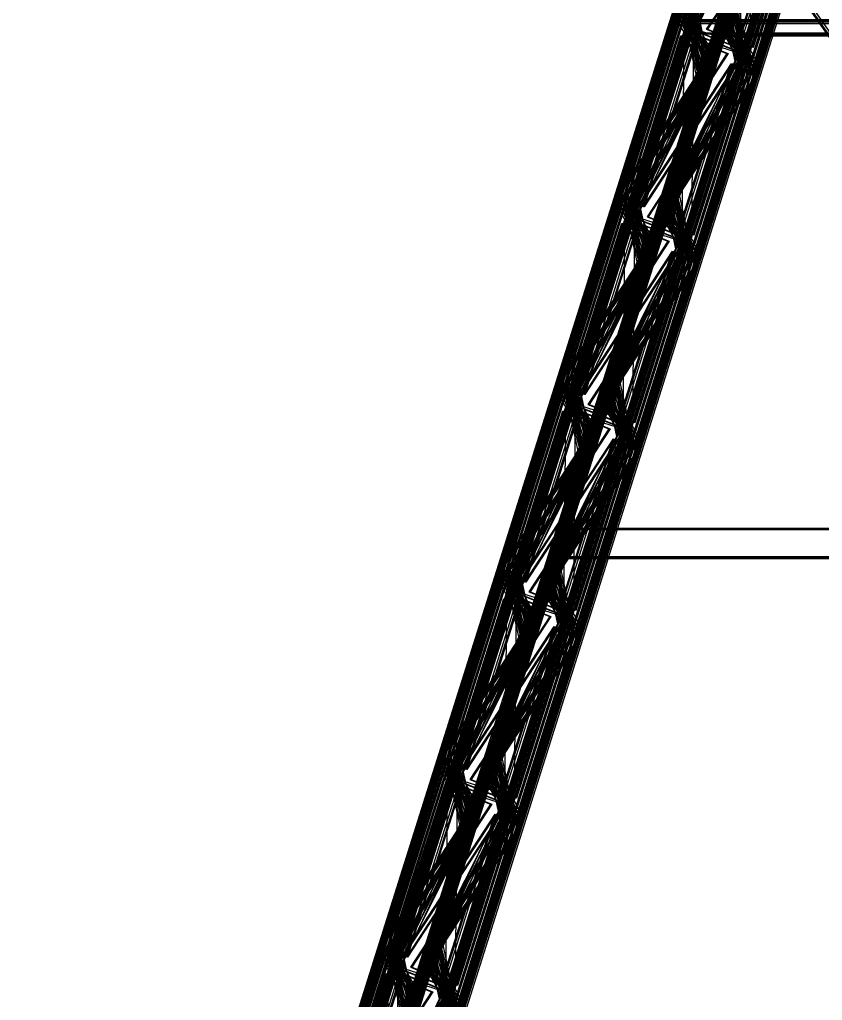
# Model space of a CAD drawing. Header units: millimetres. Extents: x -48000 to 1060615, y -2000 to 333000.
# Drawn here: x -26674 to -22036, y 46379 to 52042 of the extents above; entities that cross this region are included whole.
import ezdxf

# ---------------------------------------------------------------- set-up
doc = ezdxf.new("R2010")
doc.units = ezdxf.units.MM
doc.layers.add('D-STR-STRC', color=7, linetype='Continuous', lineweight=25)

msp = doc.modelspace()

# ---------------------------------------------------------------- linework, layer by layer
at = {"layer": 'D-STR-STRC'}
for points in [[(-22808.96, 51965.58), (-19745.66, 51965.58), (-16792.79, 65041.47), (-19596.09, 65041.47)], [(-22808.96, 51962.05), (-19745.66, 51962.05), (-16792.79, 65037.95), (-19596.09, 65037.95)], [(-19745.66, 51958.24), (-22808.96, 51958.24), (-19596.09, 65034.13), (-16792.79, 65034.13)], [(-22793.42, 51958.24), (-22793.42, 51958.24), (-19580.56, 65034.13), (-19580.56, 65034.13)], [(-26607.3, 40247.04), (-26501.74, 39752.96), (-22404.3, 52752.96), (-22509.86, 53247.04)], [(-26591.85, 40247.04), (-26486.29, 39752.96), (-22388.85, 52752.96), (-22494.41, 53247.04)], [(-26313.71, 40247.04), (-26208.15, 39752.96), (-22110.71, 52752.96), (-22216.28, 53247.04)], [(-26298.26, 40247.04), (-26192.7, 39752.96), (-22095.26, 52752.96), (-22200.82, 53247.04)], [(-26650.08, 40194.89), (-26441.72, 39805.11), (-22344.28, 52805.11), (-22552.64, 53194.89)], [(-26635.49, 40194.89), (-26427.13, 39805.11), (-22329.69, 52805.11), (-22538.05, 53194.89)], [(-26631.65, 40215.87), (-26468.71, 39784.13), (-22371.27, 52784.13), (-22534.21, 53215.87)], [(-26617.8, 40233.09), (-26487.81, 39766.91), (-22390.37, 52766.91), (-22520.36, 53233.09)], [(-26616.64, 40215.87), (-26453.69, 39784.13), (-22356.25, 52784.13), (-22519.2, 53215.87)], [(-26602.52, 40233.09), (-26472.53, 39766.91), (-22375.09, 52766.91), (-22505.08, 53233.09)], [(-26372.87, 40194.89), (-26164.51, 39805.11), (-22067.07, 52805.11), (-22275.43, 53194.89)], [(-26358.28, 40194.89), (-26149.92, 39805.11), (-22052.48, 52805.11), (-22260.84, 53194.89)], [(-26346.31, 40215.87), (-26183.36, 39784.13), (-22085.93, 52784.13), (-22248.87, 53215.87)], [(-26331.29, 40215.87), (-26168.35, 39784.13), (-22070.91, 52784.13), (-22233.85, 53215.87)], [(-26327.47, 40233.09), (-26197.48, 39766.91), (-22100.04, 52766.91), (-22230.03, 53233.09)], [(-26312.19, 40233.09), (-26182.2, 39766.91), (-22084.76, 52766.91), (-22214.75, 53233.09)], [(-13034.24, 40194.89), (-13497.12, 39805.11), (-22599.68, 52805.11), (-22136.8, 53194.89)], [(-13027.67, 40194.89), (-13490.55, 39805.11), (-22593.11, 52805.11), (-22130.23, 53194.89)], [(-26564.12, 40127.9), (-26427.38, 39872.1), (-22329.94, 52872.1), (-22466.68, 53127.9)], [(-26552.02, 40141.67), (-26445.09, 39858.33), (-22347.65, 52858.33), (-22454.58, 53141.67)], [(-26549.53, 40127.9), (-26412.79, 39872.1), (-22315.35, 52872.1), (-22452.09, 53127.9)], [(-26542.93, 40152.97), (-26457.63, 39847.03), (-22360.19, 52847.03), (-22445.49, 53152.97)], [(-26537, 40141.67), (-26430.07, 39858.33), (-22332.63, 52858.33), (-22439.57, 53141.67)], [(-26536.04, 40162.12), (-26466.76, 39837.88), (-22369.33, 52837.88), (-22438.6, 53162.12)], [(-26527.65, 40152.97), (-26442.35, 39847.03), (-22344.91, 52847.03), (-22430.21, 53152.97)], [(-26520.59, 40162.12), (-26451.31, 39837.88), (-22353.87, 52837.88), (-22423.15, 53162.12)], [(-26387.21, 40127.9), (-26250.47, 39872.1), (-22153.04, 52872.1), (-22289.77, 53127.9)], [(-26372.62, 40127.9), (-26235.88, 39872.1), (-22138.45, 52872.1), (-22275.18, 53127.9)], [(-26369.93, 40141.67), (-26263, 39858.33), (-22165.56, 52858.33), (-22272.49, 53141.67)], [(-26357.65, 40152.97), (-26272.35, 39847.03), (-22174.91, 52847.03), (-22260.22, 53152.97)], [(-26354.91, 40141.67), (-26247.98, 39858.33), (-22150.54, 52858.33), (-22257.47, 53141.67)], [(-26348.69, 40162.12), (-26279.41, 39837.88), (-22181.97, 52837.88), (-22251.25, 53162.12)], [(-26342.37, 40152.97), (-26257.07, 39847.03), (-22159.63, 52847.03), (-22244.93, 53152.97)], [(-26333.24, 40162.12), (-26263.96, 39837.88), (-22166.52, 52837.88), (-22235.8, 53162.12)], [(-26634.78, 40073.12), (-26263.61, 39926.88), (-22166.17, 52926.88), (-22537.34, 53073.12)], [(-26634.78, 40073.12), (-26263.61, 39926.88), (-22166.17, 52926.88), (-22537.34, 53073.12)], [(-26627.63, 40073.12), (-26256.45, 39926.88), (-22159.01, 52926.88), (-22530.19, 53073.12)], [(-26627.63, 40073.12), (-26256.45, 39926.88), (-22159.01, 52926.88), (-22530.19, 53073.12)], [(-26190.18, 39933.87), (-26609.82, 40066.13), (-22512.39, 53066.13), (-22092.74, 52933.87)], [(-26543.55, 40073.12), (-26172.37, 39926.88), (-22074.93, 52926.88), (-22446.11, 53073.12)], [(-26543.55, 40073.12), (-26172.37, 39926.88), (-22074.93, 52926.88), (-22446.11, 53073.12)], [(-26536.39, 40073.12), (-26165.22, 39926.88), (-22067.78, 52926.88), (-22438.96, 53073.12)], [(-26536.39, 40073.12), (-26165.22, 39926.88), (-22067.78, 52926.88), (-22438.96, 53073.12)], [(-22506.99, 51902.31), (-22807.42, 51997), (-22517.82, 52915.82)], [(-22450.55, 51931.7), (-22160.95, 52850.52), (-22461.38, 52945.21)], [(-22798.92, 51987.47), (-22533.19, 51882.78), (-22243.01, 52803.42)], [(-22798.92, 51987.47), (-22533.19, 51882.78), (-22243.01, 52803.42)], [(-22791.76, 51987.47), (-22526.03, 51882.78), (-22235.86, 52803.42)], [(-22791.76, 51987.47), (-22526.03, 51882.78), (-22235.86, 52803.42)], [(-22707.68, 51987.47), (-22441.96, 51882.78), (-22151.78, 52803.42)], [(-22707.68, 51987.47), (-22441.96, 51882.78), (-22151.78, 52803.42)], [(-22700.53, 51987.47), (-22434.8, 51882.78), (-22144.63, 52803.42)], [(-22700.53, 51987.47), (-22434.8, 51882.78), (-22144.63, 52803.42)], [(-22773.58, 52014.61), (-22677.54, 51834.94), (-22379.21, 52781.46)], [(-22768, 52021.29), (-22692.89, 51822.28), (-22391.57, 52778.28)], [(-22763.74, 52026.56), (-22703.83, 51811.68), (-22399.62, 52776.82)], [(-22760.53, 52030.65), (-22711.87, 51802.9), (-22404.97, 52776.59)], [(-22758.99, 52014.61), (-22662.95, 51834.94), (-22364.62, 52781.46)], [(-22752.98, 52021.29), (-22677.87, 51822.28), (-22376.56, 52778.28)], [(-22748.46, 52026.56), (-22688.55, 51811.68), (-22384.34, 52776.82)], [(-22745.07, 52030.65), (-22696.42, 51802.9), (-22389.52, 52776.59)], [(-22596.68, 52014.61), (-22500.64, 51834.94), (-22202.31, 52781.46)], [(-22585.9, 52021.29), (-22510.8, 51822.28), (-22209.48, 52778.28)], [(-22582.09, 52014.61), (-22486.05, 51834.94), (-22187.72, 52781.46)], [(-22578.47, 52026.56), (-22518.55, 51811.68), (-22214.34, 52776.82)], [(-22573.17, 52030.65), (-22524.51, 51802.9), (-22217.62, 52776.59)], [(-22570.88, 52021.29), (-22495.78, 51822.28), (-22194.46, 52778.28)], [(-22563.18, 52026.56), (-22503.27, 51811.68), (-22199.06, 52776.82)], [(-22557.72, 52030.65), (-22509.06, 51802.9), (-22202.17, 52776.59)], [(-22859.55, 52081.6), (-22691.88, 51767.95), (-22393.55, 52714.47)], [(-22847.63, 52095.5), (-22716.51, 51748.08), (-22415.19, 52704.08)], [(-22844.96, 52081.6), (-22677.29, 51767.95), (-22378.96, 52714.47)], [(-22838.61, 52106.69), (-22734.01, 51731.55), (-22429.81, 52696.7)], [(-22832.61, 52095.5), (-22701.49, 51748.08), (-22400.17, 52704.08)], [(-22831.79, 52115.57), (-22746.84, 51717.98), (-22439.94, 52691.67)], [(-22823.33, 52106.69), (-22718.73, 51731.55), (-22414.53, 52696.7)], [(-22816.33, 52115.57), (-22731.39, 51717.98), (-22424.49, 52691.67)], [(-22582.34, 52081.6), (-22414.67, 51767.95), (-22116.34, 52714.47)], [(-22567.75, 52081.6), (-22400.08, 51767.95), (-22101.75, 52714.47)], [(-22562.28, 52095.5), (-22431.16, 51748.08), (-22129.85, 52704.08)], [(-22548.28, 52106.69), (-22443.68, 51731.55), (-22139.47, 52696.7)], [(-22547.26, 52095.5), (-22416.15, 51748.08), (-22114.83, 52704.08)], [(-22538.2, 52115.57), (-22453.25, 51717.98), (-22146.36, 52691.67)], [(-22533, 52106.69), (-22428.4, 51731.55), (-22124.19, 52696.7)], [(-22522.75, 52115.57), (-22437.8, 51717.98), (-22130.91, 52691.67)], [(-23171.65, 51095.58), (-22850.23, 52115.35), (-22765.28, 51717.77)], [(-23156.19, 51095.58), (-22834.77, 52115.35), (-22749.83, 51717.77)], [(-22878.06, 51095.58), (-22556.64, 52115.35), (-22471.69, 51717.77)], [(-22862.61, 51095.58), (-22541.19, 52115.35), (-22456.24, 51717.77)], [(-23204.4, 51061.37), (-22887.95, 52065.38), (-22720.28, 51751.73)], [(-23190.07, 51075.74), (-22871.88, 52085.25), (-22740.76, 51737.84)], [(-23189.81, 51061.37), (-22873.36, 52065.38), (-22705.69, 51751.73)], [(-23179.49, 51086.96), (-22859.63, 52101.78), (-22755.03, 51726.65)], [(-23175.05, 51075.74), (-22856.86, 52085.25), (-22725.75, 51737.84)], [(-23164.21, 51086.96), (-22844.35, 52101.78), (-22739.75, 51726.65)], [(-22927.19, 51061.37), (-22610.74, 52065.38), (-22443.07, 51751.73)], [(-22912.6, 51061.37), (-22596.15, 52065.38), (-22428.48, 51751.73)], [(-22904.72, 51075.74), (-22586.53, 52085.25), (-22455.42, 51737.84)], [(-22889.7, 51075.74), (-22571.52, 52085.25), (-22440.4, 51737.84)], [(-22889.16, 51086.96), (-22569.3, 52101.78), (-22464.69, 51726.65)], [(-22873.88, 51086.96), (-22554.02, 52101.78), (-22449.41, 51726.65)], [(-26674.28, 39968), (-23348.54, 39968), (-19714.09, 52041.23), (-22799.84, 52041.23)], [(-26674.28, 39963.38), (-23348.54, 39963.38), (-19714.09, 52036.62), (-22799.84, 52036.62)], [(-23348.54, 39958.5), (-26674.28, 39958.5), (-22799.84, 52031.73), (-19714.09, 52031.73)], [(-26659.05, 39958.5), (-26659.05, 39958.5), (-22784.6, 52031.73), (-22784.6, 52031.73)], [(-23118.44, 50994.37), (-22801.98, 51998.39), (-22705.94, 51818.73)], [(-23110.44, 51001.53), (-22792.25, 52011.05), (-22717.15, 51812.04)], [(-23104.62, 51006.84), (-22784.76, 52021.66), (-22724.84, 51806.77)], [(-23103.85, 50994.37), (-22787.39, 51998.39), (-22691.35, 51818.73)], [(-23100.39, 51010.66), (-22778.97, 52030.43), (-22730.31, 51802.69)], [(-23095.42, 51001.53), (-22777.23, 52011.05), (-22702.13, 51812.04)], [(-23089.34, 51006.84), (-22769.48, 52021.66), (-22709.56, 51806.77)], [(-23084.93, 51010.66), (-22763.51, 52030.43), (-22714.86, 51802.69)], [(-22941.53, 50994.37), (-22625.08, 51998.39), (-22529.04, 51818.73)], [(-22928.34, 51001.53), (-22610.15, 52011.05), (-22535.05, 51812.04)], [(-22926.94, 50994.37), (-22610.49, 51998.39), (-22514.45, 51818.73)], [(-22919.34, 51006.84), (-22599.48, 52021.66), (-22539.56, 51806.77)], [(-22913.32, 51001.53), (-22595.14, 52011.05), (-22520.03, 51812.04)], [(-22913.03, 51010.66), (-22591.61, 52030.43), (-22542.95, 51802.69)], [(-22904.06, 51006.84), (-22584.2, 52021.66), (-22524.28, 51806.77)], [(-22897.58, 51010.66), (-22576.16, 52030.43), (-22527.5, 51802.69)], [(-22799.84, 52036.62), (-19714.09, 52036.62), (-19714.09, 52036.62), (-22799.84, 52036.62)], [(-22799.84, 52036.62), (-22799.84, 52036.62), (-22779.84, 52036.62), (-22779.84, 52036.62)], [(-22799.13, 52036.62), (-19714.8, 52036.62), (-19714.8, 52036.62), (-22799.13, 52036.62)], [(-22799.13, 52036.62), (-22799.13, 52036.62), (-19714.8, 52036.62), (-19714.8, 52036.62)], [(-22794.27, 52018.97), (-19733.51, 52018.97), (-19733.51, 52018.97), (-22794.27, 52018.97)], [(-22794.27, 52018.97), (-22794.27, 52018.97), (-19733.51, 52018.97), (-19733.51, 52018.97)], [(-23742.08, 49100.47), (-23742.08, 49100.47), (-22826.2, 51954.45), (-22826.2, 51954.45)], [(-23726.85, 49095.58), (-23726.85, 49095.58), (-22810.97, 51949.56), (-22810.97, 51949.56)], [(-20781.37, 49100.47), (-23558.68, 49100.47), (-22646.11, 51954.45), (-19918.92, 51954.45)], [(-20781.37, 49095.58), (-23558.68, 49095.58), (-22646.11, 51949.56), (-19918.92, 51949.56)], [(-23558.54, 49105.51), (-20781.24, 49105.51), (-19919.05, 51958.64), (-22646.25, 51958.64)], [(-23558.54, 49100.9), (-20781.24, 49100.9), (-19919.05, 51954.02), (-22646.25, 51954.02)], [(-23164.95, 50961.54), (-22853.23, 51950.55), (-22587.5, 51845.86)], [(-23164.95, 50961.54), (-22853.23, 51950.55), (-22587.5, 51845.86)], [(-23157.8, 50961.54), (-22846.07, 51950.55), (-22580.34, 51845.86)], [(-23157.8, 50961.54), (-22846.07, 51950.55), (-22580.34, 51845.86)], [(-23073.72, 50961.54), (-22762, 51950.55), (-22496.27, 51845.86)], [(-23073.72, 50961.54), (-22762, 51950.55), (-22496.27, 51845.86)], [(-23066.57, 50961.54), (-22754.84, 51950.55), (-22489.11, 51845.86)], [(-23066.57, 50961.54), (-22754.84, 51950.55), (-22489.11, 51845.86)], [(-22822.35, 51964.26), (-22822.35, 51964.26), (-19736.58, 51964.26), (-19736.58, 51964.26)], [(-22822.34, 51964.3), (-19736.57, 51964.3), (-19736.57, 51964.3), (-22822.34, 51964.3)], [(-22808.96, 51962.05), (-19745.66, 51962.05), (-19745.66, 51962.05), (-22808.96, 51962.05)], [(-22808.96, 51962.05), (-22808.96, 51962.05), (-22788.96, 51962.05), (-22788.96, 51962.05)], [(-22808.25, 51962.05), (-19746.37, 51962.05), (-19746.37, 51962.05), (-22808.25, 51962.05)], [(-22808.25, 51962.05), (-22808.25, 51962.05), (-19746.37, 51962.05), (-19746.37, 51962.05)], [(-22848.44, 50818.98), (-23148.88, 50913.67), (-22837.48, 51901.63)], [(-22792, 50848.37), (-22480.61, 51836.33), (-22781.04, 51931.02)], [(-23140.37, 50904.14), (-22874.64, 50799.45), (-22562.91, 51788.46)], [(-23140.37, 50904.14), (-22874.64, 50799.45), (-22562.91, 51788.46)], [(-23133.21, 50904.14), (-22867.49, 50799.45), (-22555.76, 51788.46)], [(-23133.21, 50904.14), (-22867.49, 50799.45), (-22555.76, 51788.46)], [(-23049.14, 50904.14), (-22783.41, 50799.45), (-22471.68, 51788.46)], [(-23049.14, 50904.14), (-22783.41, 50799.45), (-22471.68, 51788.46)], [(-23041.98, 50904.14), (-22776.25, 50799.45), (-22464.53, 51788.46)], [(-23041.98, 50904.14), (-22776.25, 50799.45), (-22464.53, 51788.46)], [(-23115.03, 50931.27), (-23018.99, 50751.61), (-22702.54, 51755.63)], [(-23109.45, 50937.96), (-23034.34, 50738.95), (-22716.16, 51748.47)], [(-23105.2, 50943.23), (-23045.28, 50728.34), (-22725.42, 51743.16)], [(-23101.98, 50947.31), (-23053.32, 50719.57), (-22731.9, 51739.34)], [(-23100.44, 50931.27), (-23004.4, 50751.61), (-22687.95, 51755.63)], [(-23094.43, 50937.96), (-23019.33, 50738.95), (-22701.14, 51748.47)], [(-23089.92, 50943.23), (-23030, 50728.34), (-22710.14, 51743.16)], [(-23086.53, 50947.31), (-23037.87, 50719.57), (-22716.45, 51739.34)], [(-22938.13, 50931.27), (-22842.09, 50751.61), (-22525.64, 51755.63)], [(-22927.35, 50937.96), (-22852.25, 50738.95), (-22534.06, 51748.47)], [(-22923.54, 50931.27), (-22827.5, 50751.61), (-22511.05, 51755.63)], [(-22919.92, 50943.23), (-22860, 50728.34), (-22540.14, 51743.16)], [(-22914.62, 50947.31), (-22865.97, 50719.57), (-22544.55, 51739.34)], [(-22912.34, 50937.96), (-22837.23, 50738.95), (-22519.04, 51748.47)], [(-22904.64, 50943.23), (-22844.72, 50728.34), (-22524.86, 51743.16)], [(-22899.17, 50947.31), (-22850.51, 50719.57), (-22529.1, 51739.34)], [(-23201, 50998.27), (-23033.33, 50684.62), (-22716.88, 51688.63)], [(-23189.08, 51012.16), (-23057.96, 50664.75), (-22739.78, 51674.26)], [(-23186.41, 50998.27), (-23018.74, 50684.62), (-22702.29, 51688.63)], [(-23180.07, 51023.35), (-23075.46, 50648.22), (-22755.61, 51663.04)], [(-23174.06, 51012.16), (-23042.95, 50664.75), (-22724.76, 51674.26)], [(-23173.24, 51032.23), (-23088.29, 50634.65), (-22766.87, 51654.42)], [(-23164.79, 51023.35), (-23060.18, 50648.22), (-22740.33, 51663.04)], [(-23157.79, 51032.23), (-23072.84, 50634.65), (-22751.42, 51654.42)], [(-22923.79, 50998.27), (-22756.12, 50684.62), (-22439.67, 51688.63)], [(-22909.2, 50998.27), (-22741.53, 50684.62), (-22425.08, 51688.63)], [(-22903.73, 51012.16), (-22772.62, 50664.75), (-22454.43, 51674.26)], [(-22889.73, 51023.35), (-22785.13, 50648.22), (-22465.27, 51663.04)], [(-22888.72, 51012.16), (-22757.6, 50664.75), (-22439.41, 51674.26)], [(-22879.65, 51032.23), (-22794.71, 50634.65), (-22473.29, 51654.42)], [(-22874.45, 51023.35), (-22769.85, 50648.22), (-22449.99, 51663.04)], [(-22864.2, 51032.23), (-22779.26, 50634.65), (-22457.84, 51654.42)], [(-23513.1, 50012.24), (-23191.68, 51032.02), (-23106.73, 50634.43)], [(-23497.65, 50012.24), (-23176.23, 51032.02), (-23091.28, 50634.43)], [(-23219.51, 50012.24), (-22898.09, 51032.02), (-22813.15, 50634.43)], [(-23204.06, 50012.24), (-22882.64, 51032.02), (-22797.7, 50634.43)], [(-23545.85, 49978.03), (-23229.4, 50982.05), (-23061.73, 50668.4)], [(-23531.52, 49992.41), (-23213.34, 51001.92), (-23082.22, 50654.5)], [(-23531.26, 49978.03), (-23214.81, 50982.05), (-23047.14, 50668.4)], [(-23520.94, 50003.63), (-23201.08, 51018.45), (-23096.48, 50643.31)], [(-23516.5, 49992.41), (-23198.32, 51001.92), (-23067.2, 50654.5)], [(-23505.66, 50003.63), (-23185.8, 51018.45), (-23081.2, 50643.31)], [(-23268.64, 49978.03), (-22952.19, 50982.05), (-22784.52, 50668.4)], [(-23254.05, 49978.03), (-22937.6, 50982.05), (-22769.93, 50668.4)], [(-23246.17, 49992.41), (-22927.99, 51001.92), (-22796.87, 50654.5)], [(-23231.16, 49992.41), (-22912.97, 51001.92), (-22781.85, 50654.5)], [(-23230.61, 50003.63), (-22910.75, 51018.45), (-22806.15, 50643.31)], [(-23215.33, 50003.63), (-22895.47, 51018.45), (-22790.87, 50643.31)], [(-23459.89, 49911.04), (-23143.43, 50915.06), (-23047.39, 50735.39)], [(-23451.89, 49918.2), (-23133.7, 50927.72), (-23058.6, 50728.71)], [(-23446.07, 49923.5), (-23126.21, 50938.32), (-23066.3, 50723.44)], [(-23445.3, 49911.04), (-23128.84, 50915.06), (-23032.8, 50735.39)], [(-23441.84, 49927.32), (-23120.42, 50947.1), (-23071.76, 50719.35)], [(-23436.87, 49918.2), (-23118.69, 50927.72), (-23043.58, 50728.71)], [(-23430.79, 49923.5), (-23110.93, 50938.32), (-23051.02, 50723.44)], [(-23426.39, 49927.32), (-23104.97, 50947.1), (-23056.31, 50719.35)], [(-23282.99, 49911.04), (-22966.53, 50915.06), (-22870.49, 50735.39)], [(-23269.79, 49918.2), (-22951.61, 50927.72), (-22876.5, 50728.71)], [(-23268.4, 49911.04), (-22951.94, 50915.06), (-22855.9, 50735.39)], [(-23260.79, 49923.5), (-22940.94, 50938.32), (-22881.02, 50723.44)], [(-23254.78, 49918.2), (-22936.59, 50927.72), (-22861.48, 50728.71)], [(-23254.49, 49927.32), (-22933.07, 50947.1), (-22884.41, 50719.35)], [(-23245.51, 49923.5), (-22925.66, 50938.32), (-22865.74, 50723.44)], [(-23239.03, 49927.32), (-22917.61, 50947.1), (-22868.96, 50719.35)], [(-23506.41, 49878.2), (-23194.68, 50867.22), (-22928.95, 50762.53)], [(-23506.41, 49878.2), (-23194.68, 50867.22), (-22928.95, 50762.53)], [(-23499.25, 49878.2), (-23187.53, 50867.22), (-22921.8, 50762.53)], [(-23499.25, 49878.2), (-23187.53, 50867.22), (-22921.8, 50762.53)], [(-23415.18, 49878.2), (-23103.45, 50867.22), (-22837.72, 50762.53)], [(-23415.18, 49878.2), (-23103.45, 50867.22), (-22837.72, 50762.53)], [(-23408.02, 49878.2), (-23096.29, 50867.22), (-22830.57, 50762.53)], [(-23408.02, 49878.2), (-23096.29, 50867.22), (-22830.57, 50762.53)], [(-23189.9, 49735.65), (-23490.33, 49830.34), (-23178.94, 50818.3)], [(-23133.45, 49765.04), (-22822.06, 50753), (-23122.49, 50847.69)], [(-23481.82, 49820.81), (-23216.09, 49716.11), (-22904.37, 50705.13)], [(-23481.82, 49820.81), (-23216.09, 49716.11), (-22904.37, 50705.13)], [(-23474.67, 49820.81), (-23208.94, 49716.11), (-22897.21, 50705.13)], [(-23474.67, 49820.81), (-23208.94, 49716.11), (-22897.21, 50705.13)], [(-23390.59, 49820.81), (-23124.86, 49716.11), (-22813.14, 50705.13)], [(-23390.59, 49820.81), (-23124.86, 49716.11), (-22813.14, 50705.13)], [(-23383.44, 49820.81), (-23117.71, 49716.11), (-22805.98, 50705.13)], [(-23383.44, 49820.81), (-23117.71, 49716.11), (-22805.98, 50705.13)], [(-23456.49, 49847.94), (-23360.45, 49668.28), (-23043.99, 50672.29)], [(-23450.9, 49854.63), (-23375.8, 49655.62), (-23057.61, 50665.13)], [(-23446.65, 49859.89), (-23386.73, 49645.01), (-23066.87, 50659.83)], [(-23443.43, 49863.98), (-23394.77, 49636.24), (-23073.35, 50656.01)], [(-23441.9, 49847.94), (-23345.86, 49668.28), (-23029.4, 50672.29)], [(-23435.89, 49854.63), (-23360.78, 49655.62), (-23042.59, 50665.13)], [(-23431.37, 49859.89), (-23371.45, 49645.01), (-23051.59, 50659.83)], [(-23427.98, 49863.98), (-23379.32, 49636.24), (-23057.9, 50656.01)], [(-23279.58, 49847.94), (-23183.54, 49668.28), (-22867.09, 50672.29)], [(-23268.81, 49854.63), (-23193.7, 49655.62), (-22875.52, 50665.13)], [(-23264.99, 49847.94), (-23168.95, 49668.28), (-22852.5, 50672.29)], [(-23261.37, 49859.89), (-23201.45, 49645.01), (-22881.6, 50659.83)], [(-23256.08, 49863.98), (-23207.42, 49636.24), (-22886, 50656.01)], [(-23253.79, 49854.63), (-23178.68, 49655.62), (-22860.5, 50665.13)], [(-23246.09, 49859.89), (-23186.17, 49645.01), (-22866.31, 50659.83)], [(-23240.63, 49863.98), (-23191.97, 49636.24), (-22870.55, 50656.01)], [(-23542.45, 49914.93), (-23374.79, 49601.28), (-23058.33, 50605.3)], [(-23530.53, 49928.83), (-23399.42, 49581.41), (-23081.23, 50590.93)], [(-23527.86, 49914.93), (-23360.2, 49601.28), (-23043.74, 50605.3)], [(-23521.52, 49940.02), (-23416.92, 49564.88), (-23097.06, 50579.7)], [(-23515.52, 49928.83), (-23384.4, 49581.41), (-23066.21, 50590.93)], [(-23506.24, 49940.02), (-23401.64, 49564.88), (-23081.78, 50579.7)], [(-23265.24, 49914.93), (-23097.58, 49601.28), (-22781.12, 50605.3)], [(-23250.65, 49914.93), (-23082.99, 49601.28), (-22766.53, 50605.3)], [(-23245.19, 49928.83), (-23114.07, 49581.41), (-22795.88, 50590.93)], [(-23231.19, 49940.02), (-23126.58, 49564.88), (-22806.73, 50579.7)], [(-23230.17, 49928.83), (-23099.05, 49581.41), (-22780.87, 50590.93)], [(-23215.91, 49940.02), (-23111.3, 49564.88), (-22791.44, 50579.7)], [(-23514.69, 49948.9), (-23429.75, 49551.32), (-23108.33, 50571.09)], [(-23499.24, 49948.9), (-23414.29, 49551.32), (-23092.87, 50571.09)], [(-23221.11, 49948.9), (-23136.16, 49551.32), (-22814.74, 50571.09)], [(-23205.65, 49948.9), (-23120.71, 49551.32), (-22799.29, 50571.09)], [(-23887.31, 48894.7), (-23570.85, 49898.72), (-23403.19, 49585.07)], [(-23872.98, 48909.07), (-23554.79, 49918.59), (-23423.67, 49571.17)], [(-23872.72, 48894.7), (-23556.26, 49898.72), (-23388.6, 49585.07)], [(-23862.4, 48920.3), (-23542.54, 49935.12), (-23437.93, 49559.98)], [(-23857.96, 48909.07), (-23539.77, 49918.59), (-23408.65, 49571.17)], [(-23854.55, 48928.91), (-23533.13, 49948.68), (-23448.19, 49551.1)], [(-23847.12, 48920.3), (-23527.26, 49935.12), (-23422.65, 49559.98)], [(-23839.1, 48928.91), (-23517.68, 49948.68), (-23432.74, 49551.1)], [(-23610.1, 48894.7), (-23293.64, 49898.72), (-23125.98, 49585.07)], [(-23595.51, 48894.7), (-23279.05, 49898.72), (-23111.39, 49585.07)], [(-23587.63, 48909.07), (-23269.44, 49918.59), (-23138.32, 49571.17)], [(-23572.61, 48909.07), (-23254.42, 49918.59), (-23123.31, 49571.17)], [(-23572.06, 48920.3), (-23252.2, 49935.12), (-23147.6, 49559.98)], [(-23560.97, 48928.91), (-23239.55, 49948.68), (-23154.6, 49551.1)], [(-23556.78, 48920.3), (-23236.92, 49935.12), (-23132.32, 49559.98)], [(-23545.51, 48928.91), (-23224.1, 49948.68), (-23139.15, 49551.1)], [(-23793.34, 48834.87), (-23475.16, 49844.38), (-23400.05, 49645.37)], [(-23787.53, 48840.17), (-23467.67, 49854.99), (-23407.75, 49640.11)], [(-23783.29, 48843.99), (-23461.87, 49863.76), (-23413.21, 49636.02)], [(-23778.33, 48834.87), (-23460.14, 49844.38), (-23385.03, 49645.37)], [(-23772.25, 48840.17), (-23452.39, 49854.99), (-23392.47, 49640.11)], [(-23767.84, 48843.99), (-23446.42, 49863.76), (-23397.76, 49636.02)], [(-23611.25, 48834.87), (-23293.06, 49844.38), (-23217.96, 49645.37)], [(-23602.25, 48840.17), (-23282.39, 49854.99), (-23222.47, 49640.11)], [(-23596.23, 48834.87), (-23278.04, 49844.38), (-23202.94, 49645.37)], [(-23595.94, 48843.99), (-23274.52, 49863.76), (-23225.86, 49636.02)], [(-23586.97, 48840.17), (-23267.11, 49854.99), (-23207.19, 49640.11)], [(-23580.49, 48843.99), (-23259.07, 49863.76), (-23210.41, 49636.02)], [(-23847.86, 48794.87), (-23536.13, 49783.89), (-23270.41, 49679.19)], [(-23847.86, 48794.87), (-23536.13, 49783.89), (-23270.41, 49679.19)], [(-23840.7, 48794.87), (-23528.98, 49783.89), (-23263.25, 49679.19)], [(-23840.7, 48794.87), (-23528.98, 49783.89), (-23263.25, 49679.19)], [(-23801.34, 48827.71), (-23484.89, 49831.72), (-23388.85, 49652.06)], [(-23786.75, 48827.71), (-23470.3, 49831.72), (-23374.26, 49652.06)], [(-23756.63, 48794.87), (-23444.9, 49783.89), (-23179.17, 49679.19)], [(-23756.63, 48794.87), (-23444.9, 49783.89), (-23179.17, 49679.19)], [(-23749.47, 48794.87), (-23437.75, 49783.89), (-23172.02, 49679.19)], [(-23749.47, 48794.87), (-23437.75, 49783.89), (-23172.02, 49679.19)], [(-23624.44, 48827.71), (-23307.98, 49831.72), (-23211.94, 49652.06)], [(-23609.85, 48827.71), (-23293.39, 49831.72), (-23197.35, 49652.06)], [(-23531.35, 48652.31), (-23831.78, 48747), (-23520.39, 49734.96)], [(-23474.91, 48681.7), (-23163.51, 49669.66), (-23463.94, 49764.35)], [(-23823.28, 48737.47), (-23557.55, 48632.78), (-23245.82, 49621.8)], [(-23823.28, 48737.47), (-23557.55, 48632.78), (-23245.82, 49621.8)], [(-23816.12, 48737.47), (-23550.39, 48632.78), (-23238.67, 49621.8)], [(-23816.12, 48737.47), (-23550.39, 48632.78), (-23238.67, 49621.8)], [(-23732.04, 48737.47), (-23466.32, 48632.78), (-23154.59, 49621.8)], [(-23732.04, 48737.47), (-23466.32, 48632.78), (-23154.59, 49621.8)], [(-23724.89, 48737.47), (-23459.16, 48632.78), (-23147.43, 49621.8)], [(-23724.89, 48737.47), (-23459.16, 48632.78), (-23147.43, 49621.8)], [(-23797.94, 48764.61), (-23701.9, 48584.94), (-23385.45, 49588.96)], [(-23792.36, 48771.29), (-23717.25, 48572.28), (-23399.06, 49581.8)], [(-23788.1, 48776.56), (-23728.19, 48561.68), (-23408.33, 49576.5)], [(-23784.89, 48780.65), (-23736.23, 48552.9), (-23414.81, 49572.68)], [(-23783.35, 48764.61), (-23687.31, 48584.94), (-23370.86, 49588.96)], [(-23777.34, 48771.29), (-23702.23, 48572.28), (-23384.05, 49581.8)], [(-23772.82, 48776.56), (-23712.91, 48561.68), (-23393.05, 49576.5)], [(-23769.43, 48780.65), (-23720.78, 48552.9), (-23399.36, 49572.68)], [(-23621.04, 48764.61), (-23525, 48584.94), (-23208.54, 49588.96)], [(-23610.26, 48771.29), (-23535.16, 48572.28), (-23216.97, 49581.8)], [(-23606.45, 48764.61), (-23510.41, 48584.94), (-23193.95, 49588.96)], [(-23602.83, 48776.56), (-23542.91, 48561.68), (-23223.05, 49576.5)], [(-23597.53, 48780.65), (-23548.87, 48552.9), (-23227.45, 49572.68)], [(-23595.24, 48771.29), (-23520.14, 48572.28), (-23201.95, 49581.8)], [(-23587.54, 48776.56), (-23527.63, 48561.68), (-23207.77, 49576.5)], [(-23582.08, 48780.65), (-23533.42, 48552.9), (-23212, 49572.68)], [(-23883.91, 48831.6), (-23716.24, 48517.95), (-23399.79, 49521.97)], [(-23871.99, 48845.5), (-23740.87, 48498.08), (-23422.68, 49507.59)], [(-23869.32, 48831.6), (-23701.65, 48517.95), (-23385.2, 49521.97)], [(-23856.97, 48845.5), (-23725.85, 48498.08), (-23407.67, 49507.59)], [(-23606.7, 48831.6), (-23439.03, 48517.95), (-23122.58, 49521.97)], [(-23592.11, 48831.6), (-23424.44, 48517.95), (-23107.99, 49521.97)], [(-23586.64, 48845.5), (-23455.52, 48498.08), (-23137.34, 49507.59)], [(-23571.62, 48845.5), (-23440.51, 48498.08), (-23122.32, 49507.59)], [(-23862.97, 48856.69), (-23758.37, 48481.55), (-23438.51, 49496.37)], [(-23856.14, 48865.57), (-23771.2, 48467.98), (-23449.78, 49487.76)], [(-23847.69, 48856.69), (-23743.09, 48481.55), (-23423.23, 49496.37)], [(-23840.69, 48865.57), (-23755.75, 48467.98), (-23434.33, 49487.76)], [(-23572.64, 48856.69), (-23468.04, 48481.55), (-23148.18, 49496.37)], [(-23562.56, 48865.57), (-23477.61, 48467.98), (-23156.19, 49487.76)], [(-23557.36, 48856.69), (-23452.76, 48481.55), (-23132.9, 49496.37)], [(-23547.11, 48865.57), (-23462.16, 48467.98), (-23140.74, 49487.76)], [(-24710.69, 46082.17), (-24710.69, 46082.17), (-23794.82, 48936.14), (-23794.82, 48936.14)], [(-24695.46, 46077.28), (-24695.46, 46077.28), (-23779.58, 48931.25), (-23779.58, 48931.25)], [(-21693.48, 46082.17), (-24523.79, 46082.17), (-23611.22, 48936.14), (-20831.03, 48936.14)], [(-21693.48, 46077.28), (-24523.79, 46077.28), (-23611.22, 48931.25), (-20831.03, 48931.25)], [(-24523.65, 46087.2), (-21693.36, 46087.2), (-20831.16, 48940.33), (-23611.36, 48940.33)], [(-24523.65, 46082.59), (-21693.36, 46082.59), (-20831.16, 48935.72), (-23611.36, 48935.72)], [(-24214.43, 47825.74), (-23896.24, 48835.25), (-23765.12, 48487.84)], [(-24203.85, 47836.96), (-23883.99, 48851.78), (-23779.39, 48476.65)], [(-24199.41, 47825.74), (-23881.22, 48835.25), (-23750.11, 48487.84)], [(-24196.01, 47845.58), (-23874.59, 48865.35), (-23789.64, 48467.77)], [(-24188.57, 47836.96), (-23868.71, 48851.78), (-23764.11, 48476.65)], [(-24180.55, 47845.58), (-23859.13, 48865.35), (-23774.19, 48467.77)], [(-23929.08, 47825.74), (-23610.89, 48835.25), (-23479.78, 48487.84)], [(-23914.06, 47825.74), (-23595.88, 48835.25), (-23464.76, 48487.84)], [(-23913.52, 47836.96), (-23593.66, 48851.78), (-23489.05, 48476.65)], [(-23902.42, 47845.58), (-23581, 48865.35), (-23496.05, 48467.77)], [(-23898.24, 47836.96), (-23578.38, 48851.78), (-23473.77, 48476.65)], [(-23886.97, 47845.58), (-23565.55, 48865.35), (-23480.6, 48467.77)], [(-24228.76, 47811.37), (-23912.31, 48815.38), (-23744.64, 48501.73)], [(-24214.17, 47811.37), (-23897.72, 48815.38), (-23730.05, 48501.73)], [(-24128.98, 47756.84), (-23809.12, 48771.66), (-23749.2, 48556.77)], [(-24124.75, 47760.66), (-23803.33, 48780.43), (-23754.67, 48552.69)], [(-24113.7, 47756.84), (-23793.84, 48771.66), (-23733.92, 48556.77)], [(-24109.29, 47760.66), (-23787.87, 48780.43), (-23739.22, 48552.69)], [(-23951.55, 47811.37), (-23635.1, 48815.38), (-23467.43, 48501.73)], [(-23943.7, 47756.84), (-23623.84, 48771.66), (-23563.92, 48556.77)], [(-23937.39, 47760.66), (-23615.97, 48780.43), (-23567.31, 48552.69)], [(-23936.96, 47811.37), (-23620.51, 48815.38), (-23452.84, 48501.73)], [(-23928.42, 47756.84), (-23608.56, 48771.66), (-23548.64, 48556.77)], [(-23921.94, 47760.66), (-23600.52, 48780.43), (-23551.86, 48552.69)], [(-24142.8, 47744.37), (-23826.34, 48748.39), (-23730.3, 48568.73)], [(-24134.8, 47751.53), (-23816.61, 48761.05), (-23741.5, 48562.04)], [(-24128.21, 47744.37), (-23811.75, 48748.39), (-23715.71, 48568.73)], [(-24119.78, 47751.53), (-23801.59, 48761.05), (-23726.49, 48562.04)], [(-23965.89, 47744.37), (-23649.44, 48748.39), (-23553.4, 48568.73)], [(-23952.7, 47751.53), (-23634.51, 48761.05), (-23559.41, 48562.04)], [(-23951.3, 47744.37), (-23634.85, 48748.39), (-23538.81, 48568.73)], [(-23937.68, 47751.53), (-23619.5, 48761.05), (-23544.39, 48562.04)], [(-24189.31, 47711.54), (-23877.59, 48700.55), (-23611.86, 48595.86)], [(-24189.31, 47711.54), (-23877.59, 48700.55), (-23611.86, 48595.86)], [(-24182.16, 47711.54), (-23870.43, 48700.55), (-23604.7, 48595.86)], [(-24182.16, 47711.54), (-23870.43, 48700.55), (-23604.7, 48595.86)], [(-23872.8, 47568.98), (-24173.23, 47663.67), (-23861.84, 48651.63)], [(-24098.08, 47711.54), (-23786.36, 48700.55), (-23520.63, 48595.86)], [(-24098.08, 47711.54), (-23786.36, 48700.55), (-23520.63, 48595.86)], [(-24090.93, 47711.54), (-23779.2, 48700.55), (-23513.47, 48595.86)], [(-24090.93, 47711.54), (-23779.2, 48700.55), (-23513.47, 48595.86)], [(-23816.36, 47598.37), (-23504.97, 48586.33), (-23805.4, 48681.02)], [(-24164.73, 47654.14), (-23899, 47549.45), (-23587.27, 48538.46)], [(-24164.73, 47654.14), (-23899, 47549.45), (-23587.27, 48538.46)], [(-24157.57, 47654.14), (-23891.85, 47549.45), (-23580.12, 48538.46)], [(-24157.57, 47654.14), (-23891.85, 47549.45), (-23580.12, 48538.46)], [(-24073.5, 47654.14), (-23807.77, 47549.45), (-23496.04, 48538.46)], [(-24073.5, 47654.14), (-23807.77, 47549.45), (-23496.04, 48538.46)], [(-24066.34, 47654.14), (-23800.61, 47549.45), (-23488.89, 48538.46)], [(-24066.34, 47654.14), (-23800.61, 47549.45), (-23488.89, 48538.46)], [(-24139.39, 47681.27), (-24043.35, 47501.61), (-23726.9, 48505.63)], [(-24133.81, 47687.96), (-24058.7, 47488.95), (-23740.52, 48498.47)], [(-24129.56, 47693.23), (-24069.64, 47478.34), (-23749.78, 48493.16)], [(-24126.34, 47697.31), (-24077.68, 47469.57), (-23756.26, 48489.34)], [(-24124.8, 47681.27), (-24028.76, 47501.61), (-23712.31, 48505.63)], [(-24118.79, 47687.96), (-24043.69, 47488.95), (-23725.5, 48498.47)], [(-24114.28, 47693.23), (-24054.36, 47478.34), (-23734.5, 48493.16)], [(-24110.89, 47697.31), (-24062.23, 47469.57), (-23740.81, 48489.34)], [(-23962.49, 47681.27), (-23866.45, 47501.61), (-23550, 48505.63)], [(-23951.71, 47687.96), (-23876.61, 47488.95), (-23558.42, 48498.47)], [(-23947.9, 47681.27), (-23851.86, 47501.61), (-23535.41, 48505.63)], [(-23944.28, 47693.23), (-23884.36, 47478.34), (-23564.5, 48493.16)], [(-23938.98, 47697.31), (-23890.33, 47469.57), (-23568.91, 48489.34)], [(-23936.7, 47687.96), (-23861.59, 47488.95), (-23543.4, 48498.47)], [(-23929, 47693.23), (-23869.08, 47478.34), (-23549.22, 48493.16)], [(-23923.53, 47697.31), (-23874.87, 47469.57), (-23553.46, 48489.34)], [(-24225.36, 47748.27), (-24057.69, 47434.62), (-23741.24, 48438.63)], [(-24213.44, 47762.16), (-24082.32, 47414.75), (-23764.14, 48424.26)], [(-24210.77, 47748.27), (-24043.1, 47434.62), (-23726.65, 48438.63)], [(-24198.42, 47762.16), (-24067.31, 47414.75), (-23749.12, 48424.26)], [(-23948.15, 47748.27), (-23780.48, 47434.62), (-23464.03, 48438.63)], [(-23933.56, 47748.27), (-23765.89, 47434.62), (-23449.44, 48438.63)], [(-23928.09, 47762.16), (-23796.98, 47414.75), (-23478.79, 48424.26)], [(-23913.08, 47762.16), (-23781.96, 47414.75), (-23463.77, 48424.26)], [(-24204.43, 47773.35), (-24099.82, 47398.22), (-23779.97, 48413.04)], [(-24197.6, 47782.23), (-24112.65, 47384.65), (-23791.23, 48404.42)], [(-24189.15, 47773.35), (-24084.54, 47398.22), (-23764.68, 48413.04)], [(-24182.15, 47782.23), (-24097.2, 47384.65), (-23775.78, 48404.42)], [(-23914.09, 47773.35), (-23809.49, 47398.22), (-23489.63, 48413.04)], [(-23904.01, 47782.23), (-23819.07, 47384.65), (-23497.65, 48404.42)], [(-23898.81, 47773.35), (-23794.21, 47398.22), (-23474.35, 48413.04)], [(-23888.56, 47782.23), (-23803.62, 47384.65), (-23482.2, 48404.42)], [(-24555.88, 46742.41), (-24237.69, 47751.92), (-24106.58, 47404.5)], [(-24545.3, 46753.63), (-24225.44, 47768.45), (-24120.84, 47393.31)], [(-24540.86, 46742.41), (-24222.68, 47751.92), (-24091.56, 47404.5)], [(-24537.46, 46762.24), (-24216.04, 47782.02), (-24131.09, 47384.43)], [(-24530.02, 46753.63), (-24210.16, 47768.45), (-24105.56, 47393.31)], [(-24522.01, 46762.24), (-24200.59, 47782.02), (-24115.64, 47384.43)], [(-24270.53, 46742.41), (-23952.35, 47751.92), (-23821.23, 47404.5)], [(-24255.52, 46742.41), (-23937.33, 47751.92), (-23806.21, 47404.5)], [(-24254.97, 46753.63), (-23935.11, 47768.45), (-23830.51, 47393.31)], [(-24243.87, 46762.24), (-23922.45, 47782.02), (-23837.51, 47384.43)], [(-24239.69, 46753.63), (-23919.83, 47768.45), (-23815.23, 47393.31)], [(-24228.42, 46762.24), (-23907, 47782.02), (-23822.06, 47384.43)], [(-24570.21, 46728.03), (-24253.76, 47732.05), (-24086.09, 47418.4)], [(-24555.62, 46728.03), (-24239.17, 47732.05), (-24071.5, 47418.4)], [(-24470.43, 46673.5), (-24150.57, 47688.32), (-24090.66, 47473.44)], [(-24466.2, 46677.32), (-24144.78, 47697.1), (-24096.12, 47469.35)], [(-24455.15, 46673.5), (-24135.29, 47688.32), (-24075.38, 47473.44)], [(-24450.75, 46677.32), (-24129.33, 47697.1), (-24080.67, 47469.35)], [(-24293, 46728.03), (-23976.55, 47732.05), (-23808.88, 47418.4)], [(-24285.15, 46673.5), (-23965.3, 47688.32), (-23905.38, 47473.44)], [(-24278.85, 46677.32), (-23957.43, 47697.1), (-23908.77, 47469.35)], [(-24278.41, 46728.03), (-23961.96, 47732.05), (-23794.29, 47418.4)], [(-24269.87, 46673.5), (-23950.01, 47688.32), (-23890.1, 47473.44)], [(-24263.39, 46677.32), (-23941.97, 47697.1), (-23893.32, 47469.35)], [(-24484.25, 46661.04), (-24167.79, 47665.06), (-24071.75, 47485.39)], [(-24476.25, 46668.2), (-24158.06, 47677.72), (-24082.96, 47478.71)], [(-24469.66, 46661.04), (-24153.2, 47665.06), (-24057.16, 47485.39)], [(-24461.23, 46668.2), (-24143.05, 47677.72), (-24067.94, 47478.71)], [(-24307.35, 46661.04), (-23990.89, 47665.06), (-23894.85, 47485.39)], [(-24294.15, 46668.2), (-23975.97, 47677.72), (-23900.86, 47478.71)], [(-24292.76, 46661.04), (-23976.3, 47665.06), (-23880.26, 47485.39)], [(-24279.14, 46668.2), (-23960.95, 47677.72), (-23885.84, 47478.71)], [(-24530.77, 46628.2), (-24219.04, 47617.22), (-23953.31, 47512.53)], [(-24530.77, 46628.2), (-24219.04, 47617.22), (-23953.31, 47512.53)], [(-24523.61, 46628.2), (-24211.88, 47617.22), (-23946.16, 47512.53)], [(-24523.61, 46628.2), (-24211.88, 47617.22), (-23946.16, 47512.53)], [(-24439.53, 46628.2), (-24127.81, 47617.22), (-23862.08, 47512.53)], [(-24439.53, 46628.2), (-24127.81, 47617.22), (-23862.08, 47512.53)], [(-24432.38, 46628.2), (-24120.65, 47617.22), (-23854.93, 47512.53)], [(-24432.38, 46628.2), (-24120.65, 47617.22), (-23854.93, 47512.53)], [(-24157.81, 46515.04), (-23846.42, 47503), (-24146.85, 47597.69)], [(-24214.26, 46485.65), (-24514.69, 46580.34), (-24203.3, 47568.3)], [(-24506.18, 46570.81), (-24240.45, 46466.11), (-23928.73, 47455.13)], [(-24506.18, 46570.81), (-24240.45, 46466.11), (-23928.73, 47455.13)], [(-24499.03, 46570.81), (-24233.3, 46466.11), (-23921.57, 47455.13)], [(-24499.03, 46570.81), (-24233.3, 46466.11), (-23921.57, 47455.13)], [(-24480.85, 46597.94), (-24384.81, 46418.28), (-24068.35, 47422.29)], [(-24475.26, 46604.63), (-24400.16, 46405.62), (-24081.97, 47415.13)], [(-24471.01, 46609.89), (-24411.09, 46395.01), (-24091.23, 47409.83)], [(-24467.79, 46613.98), (-24419.13, 46386.24), (-24097.71, 47406.01)], [(-24466.26, 46597.94), (-24370.22, 46418.28), (-24053.76, 47422.29)], [(-24460.25, 46604.63), (-24385.14, 46405.62), (-24066.95, 47415.13)], [(-24455.73, 46609.89), (-24395.81, 46395.01), (-24075.95, 47409.83)], [(-24452.34, 46613.98), (-24403.68, 46386.24), (-24082.26, 47406.01)], [(-24414.95, 46570.81), (-24149.22, 46466.11), (-23837.5, 47455.13)], [(-24414.95, 46570.81), (-24149.22, 46466.11), (-23837.5, 47455.13)], [(-24407.8, 46570.81), (-24142.07, 46466.11), (-23830.34, 47455.13)], [(-24407.8, 46570.81), (-24142.07, 46466.11), (-23830.34, 47455.13)], [(-24303.94, 46597.94), (-24207.9, 46418.28), (-23891.45, 47422.29)], [(-24293.17, 46604.63), (-24218.06, 46405.62), (-23899.88, 47415.13)], [(-24289.35, 46597.94), (-24193.31, 46418.28), (-23876.86, 47422.29)], [(-24285.73, 46609.89), (-24225.81, 46395.01), (-23905.95, 47409.83)], [(-24280.44, 46613.98), (-24231.78, 46386.24), (-23910.36, 47406.01)], [(-24278.15, 46604.63), (-24203.04, 46405.62), (-23884.86, 47415.13)], [(-24270.45, 46609.89), (-24210.53, 46395.01), (-23890.67, 47409.83)], [(-24264.99, 46613.98), (-24216.33, 46386.24), (-23894.91, 47406.01)], [(-24566.81, 46664.93), (-24399.15, 46351.28), (-24082.69, 47355.3)], [(-24552.22, 46664.93), (-24384.56, 46351.28), (-24068.1, 47355.3)], [(-24289.6, 46664.93), (-24121.94, 46351.28), (-23805.48, 47355.3)], [(-24275.01, 46664.93), (-24107.35, 46351.28), (-23790.89, 47355.3)], [(-24554.89, 46678.83), (-24423.78, 46331.41), (-24105.59, 47340.93)], [(-24545.88, 46690.02), (-24441.28, 46314.88), (-24121.42, 47329.7)], [(-24539.88, 46678.83), (-24408.76, 46331.41), (-24090.57, 47340.93)], [(-24539.05, 46698.9), (-24454.11, 46301.32), (-24132.69, 47321.09)], [(-24530.6, 46690.02), (-24426, 46314.88), (-24106.14, 47329.7)], [(-24523.6, 46698.9), (-24438.65, 46301.32), (-24117.23, 47321.09)], [(-24269.55, 46678.83), (-24138.43, 46331.41), (-23820.24, 47340.93)], [(-24255.55, 46690.02), (-24150.94, 46314.88), (-23831.08, 47329.7)], [(-24254.53, 46678.83), (-24123.41, 46331.41), (-23805.23, 47340.93)], [(-24245.47, 46698.9), (-24160.52, 46301.32), (-23839.1, 47321.09)], [(-24240.27, 46690.02), (-24135.66, 46314.88), (-23815.8, 47329.7)], [(-24230.01, 46698.9), (-24145.07, 46301.32), (-23823.65, 47321.09)], [(-24897.33, 45659.07), (-24579.15, 46668.59), (-24448.03, 46321.17)], [(-24886.76, 45670.3), (-24566.9, 46685.12), (-24462.29, 46309.98)], [(-24882.32, 45659.07), (-24564.13, 46668.59), (-24433.01, 46321.17)], [(-24878.91, 45678.91), (-24557.49, 46698.68), (-24472.55, 46301.1)], [(-24871.48, 45670.3), (-24551.62, 46685.12), (-24447.01, 46309.98)], [(-24863.46, 45678.91), (-24542.04, 46698.68), (-24457.1, 46301.1)], [(-24611.99, 45659.07), (-24293.8, 46668.59), (-24162.68, 46321.17)], [(-24596.97, 45659.07), (-24278.78, 46668.59), (-24147.67, 46321.17)], [(-24596.42, 45670.3), (-24276.56, 46685.12), (-24171.96, 46309.98)], [(-24585.33, 45678.91), (-24263.91, 46698.68), (-24178.96, 46301.1)], [(-24581.14, 45670.3), (-24261.28, 46685.12), (-24156.68, 46309.98)], [(-24569.87, 45678.91), (-24248.45, 46698.68), (-24163.51, 46301.1)], [(-24911.67, 45644.7), (-24595.21, 46648.72), (-24427.55, 46335.07)], [(-24897.08, 45644.7), (-24580.62, 46648.72), (-24412.96, 46335.07)], [(-24807.65, 45593.99), (-24486.23, 46613.76), (-24437.57, 46386.02)], [(-24792.2, 45593.99), (-24470.78, 46613.76), (-24422.12, 46386.02)], [(-24634.46, 45644.7), (-24318, 46648.72), (-24150.34, 46335.07)], [(-24620.3, 45593.99), (-24298.88, 46613.76), (-24250.22, 46386.02)], [(-24619.87, 45644.7), (-24303.41, 46648.72), (-24135.75, 46335.07)], [(-24604.85, 45593.99), (-24283.43, 46613.76), (-24234.77, 46386.02)], [(-24825.7, 45577.71), (-24509.25, 46581.72), (-24413.21, 46402.06)], [(-24817.7, 45584.87), (-24499.52, 46594.38), (-24424.41, 46395.37)], [(-24811.89, 45590.17), (-24492.03, 46604.99), (-24432.11, 46390.11)], [(-24811.11, 45577.71), (-24494.66, 46581.72), (-24398.62, 46402.06)], [(-24802.69, 45584.87), (-24484.5, 46594.38), (-24409.39, 46395.37)], [(-24796.61, 45590.17), (-24476.75, 46604.99), (-24416.83, 46390.11)], [(-24648.8, 45577.71), (-24332.34, 46581.72), (-24236.3, 46402.06)], [(-24635.61, 45584.87), (-24317.42, 46594.38), (-24242.32, 46395.37)], [(-24634.21, 45577.71), (-24317.75, 46581.72), (-24221.71, 46402.06)], [(-24626.61, 45590.17), (-24306.75, 46604.99), (-24246.83, 46390.11)], [(-24620.59, 45584.87), (-24302.4, 46594.38), (-24227.3, 46395.37)], [(-24611.33, 45590.17), (-24291.47, 46604.99), (-24231.55, 46390.11)], [(-24872.22, 45544.87), (-24560.49, 46533.89), (-24294.77, 46429.19)], [(-24872.22, 45544.87), (-24560.49, 46533.89), (-24294.77, 46429.19)], [(-24865.06, 45544.87), (-24553.34, 46533.89), (-24287.61, 46429.19)], [(-24865.06, 45544.87), (-24553.34, 46533.89), (-24287.61, 46429.19)], [(-24780.99, 45544.87), (-24469.26, 46533.89), (-24203.53, 46429.19)], [(-24780.99, 45544.87), (-24469.26, 46533.89), (-24203.53, 46429.19)], [(-24773.83, 45544.87), (-24462.11, 46533.89), (-24196.38, 46429.19)], [(-24773.83, 45544.87), (-24462.11, 46533.89), (-24196.38, 46429.19)], [(-24499.26, 45431.7), (-24187.87, 46419.66), (-24488.3, 46514.35)], [(-24555.71, 45402.31), (-24856.14, 45497), (-24544.75, 46484.96)]]:
    msp.add_lwpolyline(points, close=True, dxfattribs=at)
for points in [[(-22808.96, 51962.05), (-19596.09, 65037.95)], [(-22808.96, 51962.05), (-19596.09, 65037.95)], [(-22788.96, 51962.05), (-19576.09, 65037.95)], [(-26607.3, 40247.04), (-22509.86, 53247.04)], [(-26298.26, 40247.04), (-22200.82, 53247.04)], [(-26650.08, 40194.89), (-22552.64, 53194.89)], [(-26643.57, 40182.71), (-22546.13, 53182.71)], [(-26631.65, 40215.87), (-22534.21, 53215.87)], [(-26626.56, 40202.38), (-22529.12, 53202.38)], [(-26617.8, 40233.09), (-22520.36, 53233.09)], [(-26613.74, 40218.53), (-22516.3, 53218.53)], [(-26604, 40231.6), (-22506.56, 53231.6)], [(-26358.28, 40194.89), (-22260.84, 53194.89)], [(-26351.77, 40182.71), (-22254.33, 53182.71)], [(-26331.29, 40215.87), (-22233.85, 53215.87)], [(-26326.2, 40202.38), (-22228.76, 53202.38)], [(-26312.19, 40233.09), (-22214.75, 53233.09)], [(-26308.13, 40218.53), (-22210.69, 53218.53)], [(-26294.96, 40231.6), (-22197.52, 53231.6)], [(-26564.12, 40127.9), (-22466.68, 53127.9)], [(-26552.02, 40141.67), (-22454.58, 53141.67)], [(-26546.93, 40128.17), (-22449.49, 53128.17)], [(-26542.93, 40152.97), (-22445.49, 53152.97)], [(-26538.87, 40138.4), (-22441.43, 53138.4)], [(-26536.04, 40162.12), (-22438.6, 53162.12)], [(-26532.74, 40146.68), (-22435.3, 53146.68)], [(-26372.62, 40127.9), (-22275.18, 53127.9)], [(-26354.91, 40141.67), (-22257.47, 53141.67)], [(-26349.82, 40128.17), (-22252.38, 53128.17)], [(-26342.37, 40152.97), (-22244.93, 53152.97)], [(-26338.31, 40138.4), (-22240.87, 53138.4)], [(-26333.24, 40162.12), (-22235.8, 53162.12)], [(-26329.94, 40146.68), (-22232.5, 53146.68)], [(-26634.78, 40073.12), (-22537.34, 53073.12)], [(-26634.78, 40073.12), (-22537.34, 53073.12)], [(-26617.91, 40066.47), (-22520.47, 53066.47)], [(-26617.91, 40066.47), (-22520.47, 53066.47)], [(-26609.82, 40066.13), (-22512.39, 53066.13)], [(-26557.6, 40115.72), (-22460.16, 53115.72)], [(-26536.39, 40073.12), (-22438.96, 53073.12)], [(-26536.39, 40073.12), (-22438.96, 53073.12)], [(-26519.52, 40066.47), (-22422.08, 53066.47)], [(-26519.52, 40066.47), (-22422.08, 53066.47)], [(-26366.11, 40115.72), (-22268.67, 53115.72)], [(-26590.75, 40060.12), (-22493.31, 53060.12)], [(-26280.48, 39933.53), (-22183.04, 52933.53)], [(-26280.48, 39933.53), (-22183.04, 52933.53)], [(-26263.61, 39926.88), (-22166.17, 52926.88)], [(-26263.61, 39926.88), (-22166.17, 52926.88)], [(-26209.25, 39939.88), (-22111.81, 52939.88)], [(-26190.18, 39933.87), (-22092.74, 52933.87)], [(-26182.09, 39933.53), (-22084.65, 52933.53)], [(-26182.09, 39933.53), (-22084.65, 52933.53)], [(-26165.22, 39926.88), (-22067.78, 52926.88)], [(-26165.22, 39926.88), (-22067.78, 52926.88)], [(-26470.06, 39853.32), (-22372.62, 52853.32)], [(-26461.69, 39861.6), (-22364.25, 52861.6)], [(-26457.63, 39847.03), (-22360.19, 52847.03)], [(-26450.18, 39871.83), (-22352.74, 52871.83)], [(-26445.09, 39858.33), (-22347.65, 52858.33)], [(-26433.89, 39884.28), (-22336.45, 52884.28)], [(-26427.38, 39872.1), (-22329.94, 52872.1)], [(-26267.26, 39853.32), (-22169.82, 52853.32)], [(-26261.13, 39861.6), (-22163.69, 52861.6)], [(-26257.07, 39847.03), (-22159.63, 52847.03)], [(-26253.07, 39871.83), (-22155.63, 52871.83)], [(-26247.98, 39858.33), (-22150.54, 52858.33)], [(-26242.4, 39884.28), (-22144.96, 52884.28)], [(-26235.88, 39872.1), (-22138.45, 52872.1)], [(-26473.8, 39797.62), (-22376.36, 52797.62)], [(-26468.71, 39784.13), (-22371.27, 52784.13)], [(-26466.76, 39837.88), (-22369.33, 52837.88)], [(-26448.23, 39817.29), (-22350.79, 52817.29)], [(-26441.72, 39805.11), (-22344.28, 52805.11)], [(-26263.96, 39837.88), (-22166.52, 52837.88)], [(-26173.44, 39797.62), (-22076, 52797.62)], [(-26168.35, 39784.13), (-22070.91, 52784.13)], [(-26156.43, 39817.29), (-22058.99, 52817.29)], [(-26149.92, 39805.11), (-22052.48, 52805.11)], [(-13497.12, 39805.11), (-22599.68, 52805.11)], [(-13482.65, 39817.29), (-22585.21, 52817.29)], [(-26505.04, 39768.4), (-22407.6, 52768.4)], [(-26501.74, 39752.96), (-22404.3, 52752.96)], [(-26491.87, 39781.47), (-22394.43, 52781.47)], [(-26487.81, 39766.91), (-22390.37, 52766.91)], [(-26196, 39768.4), (-22098.56, 52768.4)], [(-26192.7, 39752.96), (-22095.26, 52752.96)], [(-26186.26, 39781.47), (-22088.82, 52781.47)], [(-26182.2, 39766.91), (-22084.76, 52766.91)], [(-26674.28, 39963.38), (-22799.84, 52036.62)], [(-26674.28, 39963.38), (-22799.84, 52036.62)], [(-26654.28, 39963.38), (-22779.84, 52036.62)], [(-22822.35, 51964.26), (-22799.13, 52036.62)], [(-22822.34, 51964.3), (-22799.13, 52036.62)], [(-22808.25, 51962.05), (-22794.27, 52018.97)], [(-22808.25, 51962.05), (-22794.27, 52018.97)]]:
    msp.add_lwpolyline(points, dxfattribs=at)

doc.saveas('drawing.dxf')
